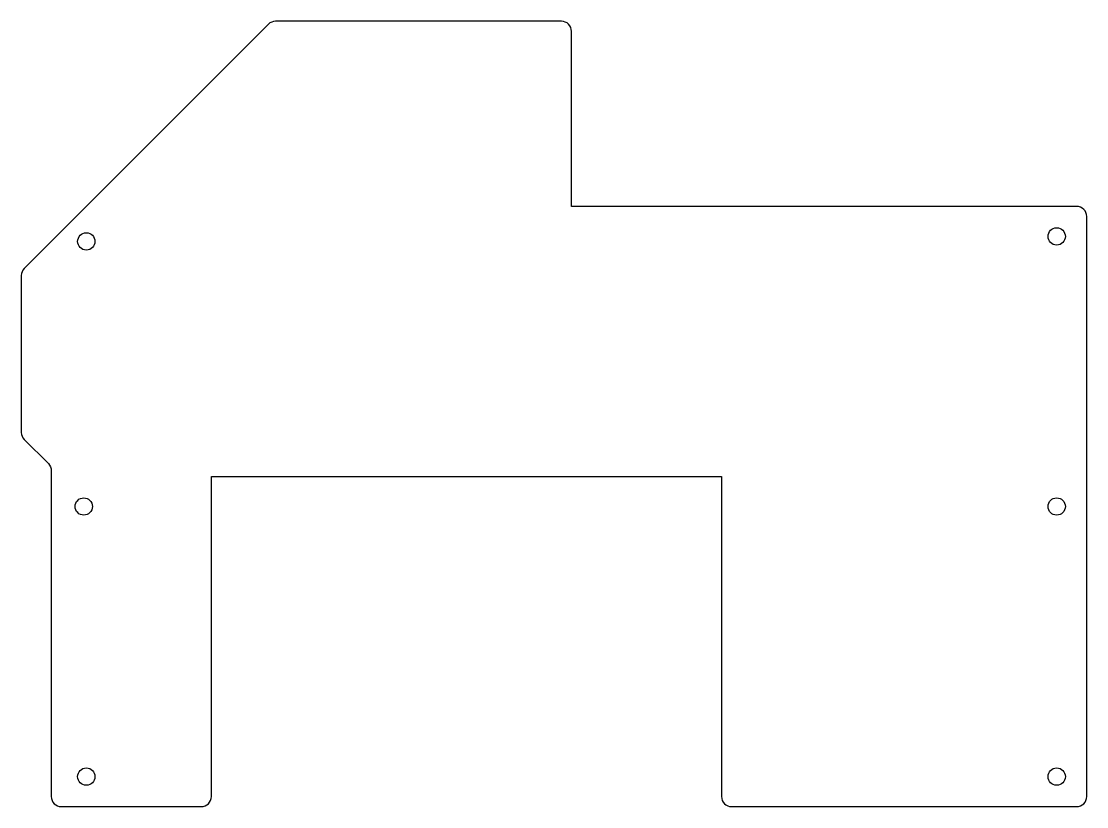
# Model space of a CAD drawing. Header units: millimetres. Extents: x 55 to 190, y -40 to 60.
import ezdxf

# ---------------------------------------------------------------- set-up
doc = ezdxf.new("R2010")
doc.units = ezdxf.units.MM
doc.layers.get('0').update_dxf_attribs({"linetype": 'CONTINUOUS'})

msp = doc.modelspace()

# ---------------------------------------------------------------- linework, layer by layer
msp.add_lwpolyline([(189.23, -40, 0.414214), (190.5, -38.73), (190.5, 34.92, 0.414214), (189.23, 36.19), (125.09, 36.19), (125.09, 58.42, 0.414214), (123.82, 59.69), (87.52, 59.69, 0.198912), (86.62, 59.32), (55.62, 28.31, 0.198912), (55.24, 27.41), (55.24, 7.51, 0.198912), (55.62, 6.61), (58.68, 3.55, -0.198912), (59.05, 2.65), (59.05, -38.73, 0.414214), (60.32, -40), (78.1, -40, 0.414214), (79.37, -38.73), (79.37, 1.9), (144.14, 1.9), (144.14, -38.73, 0.414214), (145.41, -40)], format="xyb", close=True)
for centre in [(63.5, 31.75), (186.69, 32.38), (63.18, -1.9), (186.69, -1.9), (63.5, -36.19), (186.69, -36.19)]:
    msp.add_circle(centre, 1.1)

doc.saveas('drawing.dxf')
